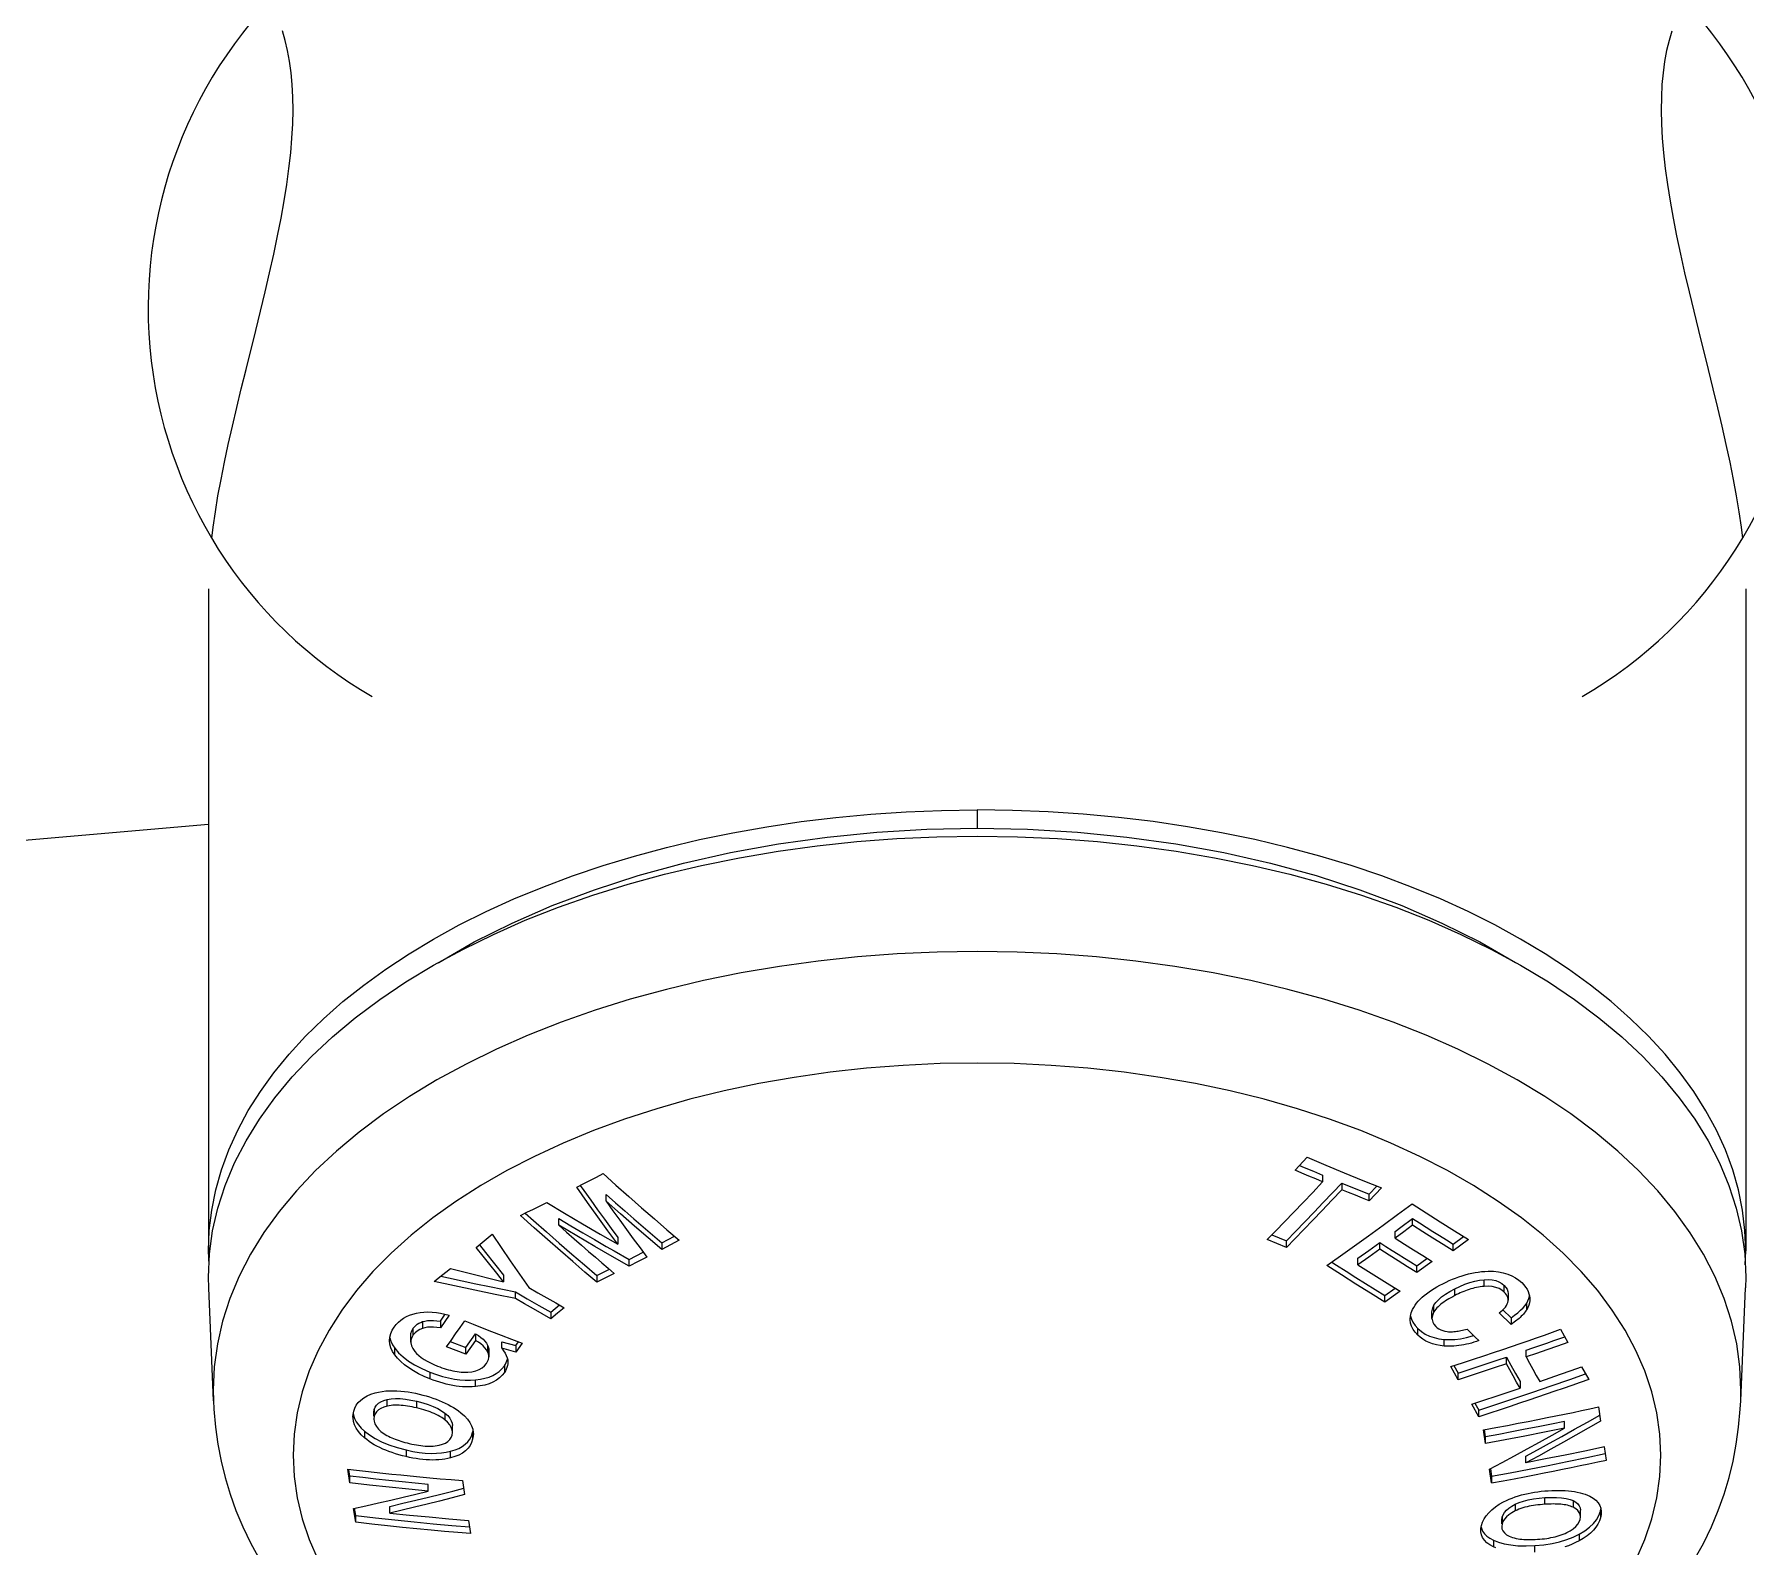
# Model space of a CAD drawing. Header units: centimetres. Extents: x 118932 to 154602, y -32682 to -23521.
# Drawn here: x 129672.69 to 129678.03, y -27642 to -27637.28 of the extents above; entities that cross this region are included whole.
import ezdxf

# ---------------------------------------------------------------- set-up
doc = ezdxf.new("R2010")
doc.units = ezdxf.units.CM
doc.header["$LTSCALE"] = 50
doc.header["$MEASUREMENT"] = 0
doc.layers.add('GEN_02_TF_Mobilya', color=7, linetype='Continuous', lineweight=5, true_color=0x745e3d)

# ---------------------------------------------------------------- blocks, each defined once
blk = doc.blocks.new('spor aletleri 3')
at = {"layer": 'GEN_02_TF_Mobilya'}
for p, q in [((-3.3395, -25.2875), (-3.3395, -27.3534)), ((-3.3395, -26.0228), (-4.0889, -26.0883)), ((0.4192, -27.2739), (0.4192, -27.253)), ((-1.9247, -27.3285), (-1.8848, -27.3078)), ((0.3168, -27.3485), (0.3168, -27.3277)), ((1.4574, -27.3969), (1.4592, -27.3534)), ((-2.1276, -27.4305), (-2.0881, -27.4111)), ((-2.5363, -27.6765), (-2.5363, -27.6557)), ((0.5611, -27.7557), (0.5611, -27.735)), ((0.6263, -27.8713), (0.6263, -27.8505))]:
    blk.add_line(p, q, dxfattribs=at)
at = {"layer": 'GEN_02_TF_Mobilya', "flags": 128}
for points in [[(-3.3292, -25.1295), (-3.325, -25.0948), (-3.318, -25.0471), (-3.3098, -24.9973), (-3.3003, -24.9457), (-3.2896, -24.8921), (-3.2778, -24.8368), (-3.2649, -24.78), (-3.2513, -24.7218), (-3.237, -24.6626), (-3.2222, -24.6027), (-3.192, -24.4814), (-3.1771, -24.4208), (-3.1626, -24.3606), (-3.1487, -24.3012), (-3.1357, -24.2429), (-3.1237, -24.1859), (-3.1128, -24.1305), (-3.1033, -24.0768), (-3.0951, -24.025), (-3.0883, -23.975), (-3.0829, -23.9269), (-3.079, -23.8806), (-3.0766, -23.8361), (-3.0756, -23.7935), (-3.0761, -23.7526), (-3.078, -23.7136), (-3.0814, -23.6764), (-3.0862, -23.6409), (-3.0923, -23.6074), (-3.0998, -23.5758), (-3.1087, -23.5462)], [(1.2284, -23.5463), (1.2196, -23.5759), (1.212, -23.6074), (1.2059, -23.641), (1.2011, -23.6764), (1.1977, -23.7136), (1.1958, -23.7527), (1.1953, -23.7935), (1.1963, -23.8362), (1.1987, -23.8807), (1.2026, -23.9269), (1.208, -23.9751), (1.2148, -24.025), (1.223, -24.0769), (1.2325, -24.1305), (1.2434, -24.186), (1.2554, -24.2429), (1.2684, -24.3013), (1.2823, -24.3607), (1.2968, -24.4208), (1.3117, -24.4815), (1.3419, -24.6028), (1.3567, -24.6627), (1.371, -24.7219), (1.3846, -24.7801), (1.3974, -24.8369), (1.4093, -24.8922), (1.42, -24.9458), (1.4295, -24.9974), (1.4377, -25.0472), (1.4447, -25.0949), (1.4489, -25.1295)], [(1.4592, -25.2876), (1.4592, -27.3534), (1.4566, -27.2899), (1.4489, -27.2264), (1.4362, -27.1633), (1.4183, -27.1005), (1.3954, -27.0383), (1.3676, -26.9768), (1.3348, -26.9161), (1.2971, -26.8563), (1.2547, -26.7975), (1.2076, -26.74), (1.1559, -26.6838), (1.0998, -26.6289), (1.0393, -26.5757), (0.9745, -26.5241), (0.9057, -26.4742), (0.833, -26.4263), (0.7564, -26.3803), (0.6762, -26.3364), (0.5927, -26.2947), (0.5058, -26.2552), (0.4158, -26.218), (0.3229, -26.1833), (0.2274, -26.1511), (0.1293, -26.1215), (0.029, -26.0945), (-0.0735, -26.0701), (-0.1777, -26.0485), (-0.2835, -26.0297), (-0.3908, -26.0138), (-0.4993, -26.0006), (-0.6087, -25.9904), (-0.7188, -25.9831), (-0.8292, -25.9787), (-0.9402, -25.9772)], [(-3.3378, -27.3969), (-3.3395, -27.3534), (-3.337, -27.2898), (-3.3293, -27.2264), (-3.3165, -27.1632), (-3.2987, -27.1005), (-3.2758, -27.0383), (-3.2479, -26.9768), (-3.2151, -26.916), (-3.1775, -26.8562), (-3.1351, -26.7975), (-3.088, -26.74), (-3.0363, -26.6837), (-2.9801, -26.6289), (-2.9196, -26.5756), (-2.8549, -26.524), (-2.7861, -26.4742), (-2.7133, -26.4262), (-2.6368, -26.3803), (-2.5566, -26.3363), (-2.473, -26.2946), (-2.3861, -26.2552), (-2.2961, -26.218), (-2.2032, -26.1833), (-2.1077, -26.1511), (-2.0097, -26.1215), (-1.9093, -26.0944), (-1.8069, -26.0701), (-1.7027, -26.0485), (-1.5968, -26.0297), (-1.4895, -26.0137), (-1.381, -26.0006), (-1.2716, -25.9904), (-1.1616, -25.9831), (-1.0511, -25.9787), (-0.9402, -25.9772), (-0.9402, -26.0345), (-0.7829, -26.0376), (-0.6271, -26.0468), (-0.4724, -26.0621), (-0.3198, -26.0834), (-0.1702, -26.1107), (-0.0241, -26.1437), (0.1177, -26.1824), (0.2545, -26.2265), (0.3858, -26.2759), (0.5109, -26.3304), (0.6293, -26.3895), (0.7403, -26.4532), (0.7419, -26.4543)], [(-3.3238, -27.8204), (-3.3238, -27.8213), (-3.3388, -27.4689), (-3.3395, -27.4353), (-3.3362, -27.3632), (-3.3264, -27.2914), (-3.31, -27.22), (-3.2871, -27.1491), (-3.2578, -27.0791), (-3.2221, -27.01), (-3.1802, -26.9421), (-3.1321, -26.8755), (-3.078, -26.8105), (-3.0181, -26.7472), (-2.9524, -26.6857), (-2.8813, -26.6264), (-2.8048, -26.5692), (-2.7232, -26.5144), (-2.6368, -26.4621), (-2.5457, -26.4126), (-2.4501, -26.3658), (-2.3505, -26.3219), (-2.2469, -26.2811), (-2.1398, -26.2434), (-2.0295, -26.2091), (-1.9161, -26.1781), (-1.8, -26.1505), (-1.6816, -26.1264), (-1.5612, -26.106), (-1.439, -26.0892), (-1.3155, -26.076), (-1.191, -26.0666), (-1.0659, -26.061), (-0.9402, -26.0591), (-0.8144, -26.061), (-0.6894, -26.0666), (-0.5648, -26.076), (-0.4413, -26.0892), (-0.3192, -26.106), (-0.1987, -26.1264), (-0.0803, -26.1505), (0.0357, -26.1781), (0.1491, -26.2091), (0.2595, -26.2435), (0.3666, -26.2811), (0.4701, -26.3219), (0.5698, -26.3658), (0.6653, -26.4126), (0.7564, -26.4622), (0.8429, -26.5144), (0.9245, -26.5692), (1.0009, -26.6264), (1.0721, -26.6858), (1.1377, -26.7472), (1.1977, -26.8105), (1.2517, -26.8756), (1.2998, -26.9421), (1.3417, -27.01), (1.3774, -27.0791), (1.4067, -27.1492), (1.4296, -27.22), (1.446, -27.2915), (1.4559, -27.3633), (1.4592, -27.4353), (1.4584, -27.4689)], [(-2.6223, -26.4543), (-2.6206, -26.4532), (-2.5096, -26.3895), (-2.3913, -26.3303), (-2.2662, -26.2759), (-2.1349, -26.2265), (-1.998, -26.1824), (-1.8562, -26.1437), (-1.7102, -26.1107), (-1.5605, -26.0834), (-1.408, -26.0621), (-1.2533, -26.0468), (-1.0974, -26.0376), (-0.9402, -26.0345)], [(1.4434, -27.8213), (1.4435, -27.8204), (1.4442, -27.787), (1.4409, -27.7154), (1.4311, -27.644), (1.4148, -27.5731), (1.3921, -27.5027), (1.3629, -27.433), (1.3275, -27.3644), (1.2858, -27.2969), (1.238, -27.2307), (1.1843, -27.1661), (1.1247, -27.1032), (1.0595, -27.0421), (0.9888, -26.9831), (0.9128, -26.9263), (0.8317, -26.8719), (0.7458, -26.8199), (0.6553, -26.7707), (0.5603, -26.7241), (0.4613, -26.6806), (0.3584, -26.64), (0.252, -26.6026), (0.1423, -26.5684), (0.0296, -26.5376), (-0.0857, -26.5102), (-0.2034, -26.4863), (-0.3231, -26.466), (-0.4444, -26.4492), (-0.5672, -26.4362), (-0.6909, -26.4268), (-0.8154, -26.4212), (-0.9402, -26.4194), (-1.065, -26.4212), (-1.1894, -26.4268), (-1.3132, -26.4362), (-1.4359, -26.4492), (-1.5573, -26.4659), (-1.677, -26.4863), (-1.7947, -26.5102), (-1.91, -26.5376), (-2.0227, -26.5684), (-2.1324, -26.6026), (-2.2388, -26.64), (-2.3417, -26.6805), (-2.4407, -26.7241), (-2.5356, -26.7706), (-2.6262, -26.8199), (-2.7121, -26.8718), (-2.7932, -26.9263), (-2.8692, -26.9831), (-2.9399, -27.0421), (-3.0051, -27.1031), (-3.0647, -27.1661), (-3.1184, -27.2307), (-3.1662, -27.2968), (-3.2078, -27.3643), (-3.2433, -27.433), (-3.2724, -27.5026), (-3.2952, -27.573), (-3.3115, -27.644), (-3.3213, -27.7154), (-3.3245, -27.7869), (-3.3238, -27.8204), (-3.3224, -27.8478), (-3.3174, -27.9035), (-3.31, -27.9572), (-3.3, -28.0096), (-3.2874, -28.0614), (-3.272, -28.1128), (-3.2537, -28.1639), (-3.2323, -28.2151), (-3.2074, -28.2666), (-3.1789, -28.3184)], [(1.2986, -28.3183), (1.3271, -28.2665), (1.352, -28.215), (1.3734, -28.1639), (1.3917, -28.1127), (1.4071, -28.0614), (1.4197, -28.0096), (1.4296, -27.9572), (1.437, -27.9035), (1.442, -27.8479), (1.4434, -27.8213), (1.4584, -27.469)], [(1.1164, -28.3192), (1.1443, -28.2549), (1.1661, -28.1898), (1.1817, -28.1241), (1.1911, -28.058), (1.1942, -27.9917), (1.1911, -27.9254), (1.1817, -27.8594), (1.1661, -27.7937), (1.1443, -27.7285), (1.1164, -27.6642), (1.0825, -27.6008), (1.0426, -27.5386), (0.997, -27.4777), (0.9456, -27.4183), (0.8887, -27.3605), (0.8265, -27.3047), (0.759, -27.2508), (0.6866, -27.1992), (0.6094, -27.1498), (0.5277, -27.1029), (0.4416, -27.0586), (0.3515, -27.0171), (0.2576, -26.9784), (0.1602, -26.9427), (0.0596, -26.9101), (-0.044, -26.8806), (-0.1501, -26.8544), (-0.2587, -26.8315), (-0.3692, -26.8121), (-0.4813, -26.7961), (-0.5949, -26.7836), (-0.7094, -26.7746), (-0.8246, -26.7692), (-0.9402, -26.7674), (-1.0557, -26.7692), (-1.171, -26.7746), (-1.2855, -26.7836), (-1.399, -26.7961), (-1.5112, -26.8121), (-1.6217, -26.8315), (-1.7302, -26.8544), (-1.8364, -26.8806), (-1.94, -26.91), (-2.0406, -26.9427), (-2.138, -26.9784), (-2.2319, -27.0171), (-2.322, -27.0586), (-2.408, -27.1029), (-2.4898, -27.1498), (-2.567, -27.1991), (-2.6394, -27.2508), (-2.7068, -27.3046), (-2.7691, -27.3605), (-2.826, -27.4182), (-2.8773, -27.4776), (-2.923, -27.5385), (-2.9629, -27.6008), (-2.9968, -27.6642), (-3.0247, -27.7285), (-3.0465, -27.7936), (-3.0621, -27.8593), (-3.0715, -27.9254), (-3.0746, -27.9917), (-3.0715, -28.058), (-3.0621, -28.124), (-3.0465, -28.1897), (-3.0247, -28.2549), (-2.9968, -28.3192)], [(0.0665, -27.0869), (0.0809, -27.093), (0.1096, -27.1052), (0.1384, -27.1172), (0.1384, -27.1381), (0.1168, -27.1291), (0.0953, -27.12), (0.0737, -27.1108), (0.0522, -27.1016), (0.0899, -27.0613)], [(0.0899, -27.0613), (0.1479, -27.0859), (0.2059, -27.1101), (0.2638, -27.1338), (0.3218, -27.1572), (0.2841, -27.1976), (0.2841, -27.1767)], [(-2.3658, -27.2431), (-2.3453, -27.2331), (-2.3248, -27.223), (-2.3043, -27.2128), (-2.2837, -27.2026), (-2.2279, -27.236), (-2.1723, -27.2689), (-2.117, -27.3012), (-2.0619, -27.333), (-2.0924, -27.2912), (-2.1239, -27.2477), (-2.1564, -27.2023), (-2.1899, -27.1551), (-2.1694, -27.1446), (-2.1489, -27.1339), (-2.1284, -27.1233), (-2.1079, -27.1125), (-2.0679, -27.1483), (-2.0278, -27.1837), (-1.9876, -27.219), (-1.9477, -27.2537), (-1.9084, -27.2875), (-1.8697, -27.3206), (-1.8972, -27.335), (-1.9247, -27.3493), (-1.9668, -27.3133), (-2.0097, -27.2763), (-2.0534, -27.2381), (-2.098, -27.1989), (-2.0769, -27.2284), (-2.0558, -27.2577), (-2.0346, -27.2868), (-2.0135, -27.3157), (-1.9924, -27.3445), (-1.9712, -27.3732)], [(0.0251, -27.3431), (-0.0047, -27.3308), (-0.0344, -27.3185), (-0.0077, -27.2911), (0.0198, -27.2627), (0.0481, -27.2333), (0.0773, -27.2028), (0.1074, -27.171), (0.1384, -27.1381)], [(-2.1791, -27.1495), (-2.1679, -27.1653), (-2.1462, -27.1958), (-2.1247, -27.2257), (-2.1035, -27.2551), (-2.0826, -27.2839), (-2.0619, -27.3122), (-2.0619, -27.333)], [(-2.098, -27.1989), (-2.098, -27.1781), (-2.0692, -27.2035), (-2.0403, -27.2288), (-2.0114, -27.254), (-1.9825, -27.279), (-1.9536, -27.3038), (-1.9247, -27.3285), (-1.9247, -27.3493)], [(-0.02, -27.3037), (0.0251, -27.3223), (0.0539, -27.2927), (0.0828, -27.2629), (0.1116, -27.2329), (0.1404, -27.2027), (0.1691, -27.1724), (0.1979, -27.1418), (0.1979, -27.1627)], [(0.2841, -27.1976), (0.2625, -27.1889), (0.241, -27.1802), (0.2194, -27.1715), (0.1979, -27.1627), (0.167, -27.1955), (0.1369, -27.2272), (0.1078, -27.2577), (0.0794, -27.2872), (0.0519, -27.3156), (0.0251, -27.3431), (0.0251, -27.3223)], [(0.1979, -27.1418), (0.2266, -27.1536), (0.2553, -27.1652), (0.2841, -27.1767), (0.3076, -27.1515)], [(-2.0262, -27.401), (-2.0795, -27.3708), (-2.1339, -27.3395), (-2.1894, -27.3072), (-2.246, -27.2739), (-2.2215, -27.2955), (-2.1978, -27.3163), (-2.1749, -27.3363), (-2.1528, -27.3554), (-2.1316, -27.3737), (-2.1112, -27.3913), (-2.0916, -27.4081), (-2.0727, -27.4242), (-2.1002, -27.4378), (-2.1276, -27.4512), (-2.1643, -27.4199), (-2.2021, -27.3873), (-2.2411, -27.3534), (-2.2814, -27.3181), (-2.323, -27.2813), (-2.3658, -27.2431)], [(-2.3507, -27.2357), (-2.3249, -27.2587), (-2.2845, -27.2945), (-2.2446, -27.3296), (-2.2052, -27.3639), (-2.1662, -27.3975), (-2.1276, -27.4305), (-2.1276, -27.4512)], [(0.333, -27.5135), (0.2876, -27.4855), (0.2423, -27.4572), (0.1969, -27.4284), (0.1515, -27.3993), (0.1942, -27.3691), (0.2377, -27.3382), (0.282, -27.3063), (0.327, -27.2737), (0.3721, -27.2406), (0.4176, -27.2069), (0.4615, -27.2351), (0.5055, -27.263), (0.5495, -27.2906), (0.5935, -27.3177), (0.5458, -27.353), (0.5458, -27.3322)], [(-2.246, -27.2739), (-2.246, -27.253), (-2.2082, -27.2753), (-2.1709, -27.2972), (-2.134, -27.3186), (-2.0976, -27.3396), (-2.0735, -27.3533), (-2.0262, -27.3803), (-1.9823, -27.3581)], [(0.5458, -27.353), (0.5141, -27.3335), (0.4825, -27.3138), (0.4509, -27.2939), (0.4192, -27.2739), (0.3919, -27.294), (0.3645, -27.3139), (0.3645, -27.2931), (0.3828, -27.2798), (0.4192, -27.253), (0.4403, -27.2664), (0.4614, -27.2797), (0.4825, -27.293), (0.5036, -27.3061), (0.5247, -27.3192), (0.5458, -27.3322), (0.5776, -27.3087)], [(-2.3814, -27.5023), (-2.4444, -27.4896), (-2.5076, -27.4765), (-2.5711, -27.4631), (-2.6348, -27.4492), (-2.622, -27.439), (-2.5838, -27.4084), (-2.5425, -27.419), (-2.5012, -27.4295), (-2.4599, -27.4399), (-2.4185, -27.4501), (-2.4398, -27.4234), (-2.461, -27.3966), (-2.4823, -27.3697), (-2.5035, -27.3426)], [(-2.5035, -27.3426), (-2.4789, -27.3222), (-2.4544, -27.3016), (-2.4259, -27.3432), (-2.3973, -27.3848), (-2.3684, -27.4264), (-2.3393, -27.4679), (-2.3109, -27.4843), (-2.2831, -27.5002), (-2.2557, -27.5158), (-2.2288, -27.531), (-2.2499, -27.5483), (-2.2709, -27.5654)], [(-2.4933, -27.3347), (-2.4745, -27.3587), (-2.4462, -27.3945), (-2.4185, -27.4293), (-2.4185, -27.4501)], [(0.4323, -27.4209), (0.4035, -27.403), (0.3746, -27.385), (0.3457, -27.3668), (0.3168, -27.3485), (0.2826, -27.373), (0.2486, -27.3973), (0.2486, -27.3765), (0.2827, -27.3522), (0.3168, -27.3277), (0.3361, -27.3399), (0.3553, -27.3521), (0.3746, -27.3642), (0.3939, -27.3762), (0.4131, -27.3882), (0.4323, -27.4001), (0.4641, -27.3771)], [(0.3645, -27.3139), (0.3934, -27.3323), (0.4223, -27.3504), (0.4511, -27.3685), (0.48, -27.3863), (0.4323, -27.4209), (0.4323, -27.4001)], [(-1.9712, -27.3732), (-1.9987, -27.3871), (-2.0262, -27.401), (-2.0262, -27.3803)], [(0.1669, -27.3884), (0.1817, -27.398), (0.212, -27.4173), (0.2423, -27.4364), (0.2725, -27.4554), (0.3028, -27.4742), (0.333, -27.4928), (0.3647, -27.4704)], [(0.2486, -27.3973), (0.2816, -27.4182), (0.3146, -27.439), (0.3477, -27.4595), (0.3807, -27.4799), (0.333, -27.5135), (0.333, -27.4928)], [(-2.6142, -27.4328), (-2.5906, -27.438), (-2.5472, -27.4473), (-2.5046, -27.4563), (-2.4627, -27.4651), (-2.4217, -27.4735), (-2.3814, -27.4815), (-2.3446, -27.5028), (-2.3078, -27.5238), (-2.2709, -27.5447), (-2.2438, -27.5225)], [(0.5176, -27.6507), (0.5052, -27.6493), (0.4933, -27.647), (0.4818, -27.6438), (0.4709, -27.6398), (0.4608, -27.635), (0.4515, -27.6294), (0.443, -27.6232), (0.4354, -27.6164), (0.4274, -27.6077), (0.421, -27.5986), (0.4161, -27.5889), (0.4129, -27.5788), (0.4117, -27.5684), (0.4117, -27.567), (0.4123, -27.5578), (0.4148, -27.5473), (0.4191, -27.5368), (0.4227, -27.5301), (0.4268, -27.5235), (0.4316, -27.517), (0.437, -27.5107), (0.4428, -27.5045), (0.4491, -27.4986), (0.4558, -27.4928), (0.4629, -27.4872), (0.4704, -27.4818), (0.4782, -27.4765), (0.4864, -27.4713), (0.4951, -27.4662), (0.5042, -27.4611), (0.5138, -27.4561), (0.5238, -27.4512), (0.5338, -27.4466), (0.5437, -27.4423), (0.5536, -27.4384), (0.5635, -27.4347), (0.5735, -27.4313), (0.5835, -27.4283), (0.5936, -27.4256), (0.6037, -27.4233), (0.614, -27.4213), (0.6242, -27.4196), (0.6345, -27.4184), (0.6447, -27.4176), (0.655, -27.4172), (0.6713, -27.4174), (0.6869, -27.419), (0.7019, -27.4218), (0.716, -27.4259), (0.729, -27.4312), (0.7406, -27.4375), (0.751, -27.4447), (0.7601, -27.4528), (0.7665, -27.4596), (0.772, -27.4665), (0.7764, -27.4735), (0.7799, -27.4805), (0.7825, -27.4875), (0.7841, -27.4944)], [(0.5507, -27.4932), (0.5507, -27.4724), (0.5668, -27.4647), (0.5827, -27.458), (0.5983, -27.4525), (0.6135, -27.4482), (0.6281, -27.4452), (0.6422, -27.4436)], [(0.7052, -27.4827), (0.6979, -27.4765), (0.6891, -27.4714), (0.6788, -27.4676), (0.6674, -27.465), (0.6552, -27.464), (0.6422, -27.4644), (0.6422, -27.4436), (0.6553, -27.4432), (0.6675, -27.4442), (0.6785, -27.4465), (0.6884, -27.4503), (0.6973, -27.4554), (0.7052, -27.4618), (0.7104, -27.4675), (0.7142, -27.4736), (0.7166, -27.4803), (0.7174, -27.4864), (0.7174, -27.5073)], [(-2.2709, -27.5447), (-2.2709, -27.5654), (-2.2976, -27.5503), (-2.3249, -27.5348), (-2.3528, -27.5188), (-2.3814, -27.5023), (-2.3814, -27.4815)], [(0.6422, -27.4644), (0.6362, -27.465), (0.6303, -27.4657), (0.6244, -27.4667), (0.6185, -27.4679), (0.6126, -27.4693), (0.6069, -27.4708), (0.6012, -27.4724), (0.5956, -27.4742), (0.59, -27.4761), (0.5845, -27.4782), (0.579, -27.4803), (0.5734, -27.4826), (0.5679, -27.485), (0.5622, -27.4876), (0.5565, -27.4903), (0.5507, -27.4932), (0.5443, -27.4966), (0.5382, -27.4999), (0.5324, -27.5032), (0.5269, -27.5065), (0.5217, -27.5099), (0.5166, -27.5133), (0.5118, -27.5167), (0.5073, -27.5203), (0.5029, -27.524), (0.4988, -27.5278), (0.495, -27.5317), (0.4916, -27.5357), (0.4885, -27.5398), (0.4858, -27.5439), (0.4819, -27.5521), (0.4799, -27.5602), (0.4797, -27.5643), (0.4799, -27.5682), (0.4819, -27.5758), (0.4858, -27.5829), (0.4915, -27.5894), (0.496, -27.5934), (0.5012, -27.5968), (0.5069, -27.5998), (0.5132, -27.6023), (0.5199, -27.6041), (0.527, -27.6054), (0.5312, -27.6058), (0.5354, -27.6061), (0.5398, -27.6061), (0.5441, -27.606), (0.5484, -27.6057), (0.5527, -27.6052), (0.557, -27.6047), (0.5613, -27.604), (0.5657, -27.6033), (0.5701, -27.6024), (0.5746, -27.6015), (0.5793, -27.6004), (0.5842, -27.5992), (0.5893, -27.5979), (0.6159, -27.6235)], [(0.4858, -27.5439), (0.4858, -27.5232), (0.4918, -27.5146), (0.4998, -27.506), (0.5099, -27.4974), (0.5219, -27.4889), (0.5354, -27.4806), (0.5507, -27.4724)], [(0.7266, -27.5622), (0.7266, -27.583), (0.6895, -27.5475), (0.6951, -27.5431), (0.7001, -27.5386), (0.7048, -27.534), (0.7088, -27.5292), (0.7122, -27.5243), (0.7148, -27.5193), (0.7165, -27.5143), (0.7173, -27.5093), (0.7174, -27.5073), (0.7172, -27.5043), (0.7163, -27.4995), (0.7144, -27.495), (0.7119, -27.4906), (0.7089, -27.4865), (0.7052, -27.4827), (0.7052, -27.4618)], [(0.701, -27.5377), (0.7266, -27.5622), (0.7376, -27.5545), (0.7475, -27.5469), (0.7563, -27.5392), (0.7639, -27.5316), (0.7702, -27.524), (0.7753, -27.5165), (0.779, -27.5095), (0.7818, -27.5024), (0.7837, -27.4953), (0.784, -27.4938), (0.7849, -27.5017), (0.785, -27.5043), (0.7848, -27.5089), (0.7837, -27.5162), (0.7818, -27.5234), (0.779, -27.5304), (0.7753, -27.5374), (0.7753, -27.5165)], [(-2.5064, -27.7773), (-2.5162, -27.778), (-2.5261, -27.7783), (-2.5362, -27.7782), (-2.5464, -27.7777), (-2.5566, -27.7767), (-2.5668, -27.7754), (-2.577, -27.7738), (-2.5871, -27.7718), (-2.5972, -27.7694), (-2.6073, -27.7668), (-2.6173, -27.7638), (-2.6275, -27.7606), (-2.6377, -27.757), (-2.648, -27.7531), (-2.6664, -27.7454), (-2.6836, -27.7372), (-2.6996, -27.7284), (-2.7144, -27.7191), (-2.7277, -27.7093), (-2.7394, -27.6992), (-2.7494, -27.6889), (-2.7577, -27.6785), (-2.7648, -27.6675), (-2.77, -27.6564), (-2.7732, -27.645), (-2.7744, -27.6331), (-2.7734, -27.6225), (-2.7706, -27.6117), (-2.766, -27.6013), (-2.7597, -27.5913), (-2.7534, -27.5832), (-2.7464, -27.576), (-2.7388, -27.5695), (-2.7305, -27.5638), (-2.7215, -27.5588), (-2.7118, -27.5545), (-2.7015, -27.5509), (-2.6905, -27.548), (-2.679, -27.5459), (-2.667, -27.5446), (-2.6544, -27.5442), (-2.6414, -27.5446), (-2.6282, -27.5458), (-2.6148, -27.5479), (-2.6014, -27.5507), (-2.5881, -27.5542), (-2.6156, -27.594)], [(-2.671, -27.5745), (-2.6638, -27.5726), (-2.6557, -27.5714), (-2.6467, -27.5709), (-2.6369, -27.571), (-2.6266, -27.5718), (-2.6156, -27.5731), (-2.6003, -27.551)], [(0.4127, -27.5573), (0.4155, -27.567), (0.4202, -27.5766), (0.4268, -27.5861), (0.4354, -27.5956)], [(0.4796, -27.5643), (0.4796, -27.5436), (0.4799, -27.5396), (0.4819, -27.5315), (0.4858, -27.5232)], [(0.7753, -27.5374), (0.773, -27.5409), (0.7706, -27.5444), (0.7678, -27.5479), (0.7649, -27.5513), (0.7618, -27.5546), (0.7586, -27.5579), (0.7552, -27.5611), (0.7516, -27.5642), (0.7479, -27.5673), (0.7441, -27.5704), (0.74, -27.5735), (0.7358, -27.5766), (0.7313, -27.5798), (0.7266, -27.583)], [(-2.7079, -27.6381), (-2.7079, -27.6173), (-2.7074, -27.6119), (-2.7049, -27.6034), (-2.7001, -27.595)], [(-2.6156, -27.5731), (-2.6156, -27.594), (-2.6266, -27.5926), (-2.6369, -27.5919), (-2.6467, -27.5917), (-2.6557, -27.5922), (-2.6638, -27.5935), (-2.671, -27.5954), (-2.68, -27.5991), (-2.6879, -27.6038), (-2.6946, -27.6094), (-2.7001, -27.6159), (-2.7048, -27.6237), (-2.7073, -27.632), (-2.7078, -27.6381), (-2.7077, -27.6408), (-2.7059, -27.6497), (-2.7018, -27.6586), (-2.6955, -27.6675), (-2.6897, -27.6739), (-2.6829, -27.6802), (-2.6752, -27.6864), (-2.6665, -27.6924), (-2.6571, -27.698), (-2.6469, -27.7034), (-2.636, -27.7085), (-2.6245, -27.7133), (-2.6175, -27.716), (-2.6106, -27.7184), (-2.6038, -27.7207), (-2.5971, -27.7228), (-2.5904, -27.7246), (-2.5837, -27.7263), (-2.577, -27.7278), (-2.5703, -27.7291), (-2.5636, -27.7302), (-2.5569, -27.7311), (-2.5502, -27.7317), (-2.5436, -27.7321), (-2.537, -27.7322), (-2.5304, -27.732), (-2.5172, -27.7307), (-2.5053, -27.7281), (-2.4946, -27.724), (-2.4853, -27.7187), (-2.4777, -27.7125), (-2.4717, -27.7053), (-2.4681, -27.6992), (-2.4656, -27.6931), (-2.4645, -27.6869), (-2.4643, -27.6841), (-2.4645, -27.6808), (-2.4658, -27.6746), (-2.4684, -27.6683)], [(-2.7001, -27.6159), (-2.7001, -27.595), (-2.6965, -27.5905), (-2.6923, -27.5864), (-2.6877, -27.5828), (-2.6826, -27.5796), (-2.677, -27.5769), (-2.671, -27.5745), (-2.671, -27.5954)], [(-2.5846, -27.6368), (-2.5363, -27.6557), (-2.5058, -27.6122), (-2.5058, -27.633), (-2.5363, -27.6765), (-2.5961, -27.6531), (-2.582, -27.6331), (-2.5679, -27.613), (-2.5538, -27.5927), (-2.5397, -27.5724)], [(-2.5397, -27.5724), (-2.5131, -27.5829), (-2.4852, -27.5937), (-2.4563, -27.6049), (-2.426, -27.6166), (-2.394, -27.6287), (-2.3605, -27.6414), (-2.3798, -27.6694)], [(-2.5058, -27.6122), (-2.4968, -27.6179), (-2.4889, -27.6237), (-2.4822, -27.6295), (-2.4766, -27.6355), (-2.472, -27.6414), (-2.4684, -27.6475), (-2.4659, -27.6536), (-2.4646, -27.6597), (-2.4643, -27.6634), (-2.4643, -27.6841)], [(0.4354, -27.6164), (0.4354, -27.5956), (0.4467, -27.6052), (0.4589, -27.6132), (0.472, -27.6196), (0.4861, -27.6244), (0.5013, -27.6279), (0.5176, -27.6299), (0.534, -27.6306), (0.5511, -27.63), (0.5688, -27.6279), (0.5872, -27.6244), (0.6064, -27.6193), (0.6102, -27.618)], [(0.7118, -27.7058), (0.6739, -27.7186), (0.6361, -27.7311), (0.5985, -27.7435), (0.5611, -27.7557), (0.5387, -27.715), (0.575, -27.7032), (0.6093, -27.6919), (0.6415, -27.6812), (0.6719, -27.671), (0.7006, -27.6613), (0.7281, -27.6519), (0.7546, -27.6429), (0.7803, -27.634), (0.8057, -27.6251), (0.8308, -27.6163), (0.856, -27.6074), (0.8813, -27.5985), (0.9037, -27.6391), (0.8711, -27.6507), (0.8385, -27.6622), (0.8059, -27.6736), (0.7732, -27.6848), (0.7839, -27.704), (0.7946, -27.7231), (0.8053, -27.7421), (0.816, -27.761), (0.8486, -27.7498), (0.8812, -27.7384), (0.9138, -27.7269), (0.9465, -27.7153), (0.9689, -27.7547), (0.9424, -27.7641), (0.9159, -27.7734), (0.8896, -27.7827), (0.8631, -27.7919), (0.8365, -27.801), (0.8095, -27.8103), (0.7818, -27.8197), (0.7533, -27.8293), (0.7237, -27.8392), (0.6928, -27.8495), (0.6603, -27.8602), (0.6263, -27.8713), (0.6038, -27.8319)], [(-2.7731, -27.6249), (-2.7699, -27.6357), (-2.7648, -27.6466), (-2.7577, -27.6577)], [(-2.7577, -27.6785), (-2.7577, -27.6577), (-2.7463, -27.6715), (-2.7322, -27.6847), (-2.7155, -27.6975), (-2.696, -27.7096), (-2.6735, -27.7212), (-2.648, -27.7323), (-2.648, -27.7531)], [(-2.4684, -27.6475), (-2.4684, -27.6683), (-2.4721, -27.6621), (-2.4768, -27.656), (-2.4825, -27.65), (-2.4892, -27.6442), (-2.497, -27.6385), (-2.5058, -27.633)], [(-2.4241, -27.6578), (-2.4241, -27.6371), (-2.3798, -27.6487), (-2.3718, -27.6371)], [(-2.3798, -27.6487), (-2.3798, -27.6694), (-2.4241, -27.6578), (-2.4185, -27.6656), (-2.4137, -27.6731), (-2.4099, -27.6804), (-2.4071, -27.6874), (-2.4055, -27.6941), (-2.4049, -27.7003), (-2.4053, -27.7062), (-2.4062, -27.7119), (-2.4078, -27.7176), (-2.41, -27.7231), (-2.4127, -27.7284), (-2.4159, -27.7335)], [(0.6159, -27.6235), (0.6263, -27.6334), (0.6185, -27.6362), (0.6106, -27.6388), (0.6027, -27.6412), (0.5949, -27.6433), (0.587, -27.6452), (0.5792, -27.6469), (0.5714, -27.6483), (0.5636, -27.6494), (0.5558, -27.6503), (0.548, -27.6509), (0.5403, -27.6513), (0.5326, -27.6514), (0.5251, -27.6512), (0.5176, -27.6507), (0.5176, -27.6299)], [(0.7732, -27.6848), (0.7732, -27.664), (0.795, -27.6565), (0.8168, -27.6489), (0.8385, -27.6413), (0.8603, -27.6337), (0.8941, -27.6217)], [(-2.4159, -27.7127), (-2.4159, -27.7335), (-2.4227, -27.742), (-2.4309, -27.7498), (-2.4405, -27.7568), (-2.4515, -27.7631), (-2.4638, -27.7682), (-2.4772, -27.7723), (-2.4913, -27.7753), (-2.5064, -27.7773), (-2.5064, -27.7565), (-2.4907, -27.7544), (-2.4765, -27.7514), (-2.4636, -27.7475), (-2.452, -27.7426), (-2.4414, -27.7368), (-2.4319, -27.7299), (-2.4235, -27.7219), (-2.4159, -27.7127), (-2.4126, -27.7075), (-2.4099, -27.7022), (-2.4078, -27.6968), (-2.4063, -27.6913), (-2.4062, -27.6911)], [(0.5483, -27.7119), (0.5611, -27.735), (0.5863, -27.7268), (0.6114, -27.7185), (0.6365, -27.7102), (0.6616, -27.7019), (0.6867, -27.6935), (0.7118, -27.685), (0.7261, -27.7106), (0.7403, -27.736), (0.7546, -27.7612), (0.7546, -27.782)], [(0.6038, -27.8319), (0.6419, -27.8195), (0.6797, -27.807), (0.7173, -27.7945), (0.7546, -27.782), (0.7439, -27.7631), (0.7332, -27.7441), (0.7225, -27.725), (0.7118, -27.7058), (0.7118, -27.685)], [(-2.648, -27.7323), (-2.628, -27.7396), (-2.6087, -27.7456), (-2.59, -27.7503), (-2.5719, -27.7539), (-2.5545, -27.7562), (-2.5378, -27.7574), (-2.5217, -27.7575), (-2.5064, -27.7565)], [(0.6138, -27.8286), (0.6263, -27.8505), (0.6818, -27.8324), (0.7379, -27.8137), (0.7947, -27.7945), (0.8521, -27.7748), (0.9102, -27.7546), (0.959, -27.7373)], [(-2.5835, -28), (-2.5922, -28.002), (-2.6012, -28.0036), (-2.6105, -28.0049), (-2.6201, -28.0058), (-2.6299, -28.0063), (-2.6398, -28.0064), (-2.6498, -28.0062), (-2.6599, -28.0056), (-2.67, -28.0047), (-2.6803, -28.0035), (-2.6907, -28.002), (-2.7012, -28.0002), (-2.712, -27.9981), (-2.7228, -27.9956), (-2.7341, -27.9929), (-2.7451, -27.9899), (-2.7558, -27.9867), (-2.7662, -27.9834), (-2.7762, -27.9798), (-2.786, -27.976), (-2.7955, -27.972), (-2.8047, -27.9677), (-2.8136, -27.9632), (-2.8222, -27.9585), (-2.8304, -27.9535), (-2.8382, -27.9482), (-2.8456, -27.9428), (-2.8525, -27.9371), (-2.8628, -27.9275), (-2.8715, -27.9175), (-2.8785, -27.9071), (-2.8837, -27.8964), (-2.8869, -27.8857), (-2.8883, -27.8751), (-2.8884, -27.872), (-2.888, -27.8646), (-2.8861, -27.8543), (-2.8829, -27.8447), (-2.8782, -27.8356), (-2.8719, -27.827), (-2.8642, -27.8192), (-2.8549, -27.8122), (-2.8442, -27.8061), (-2.8323, -27.801), (-2.8194, -27.7968), (-2.8085, -27.7942), (-2.7973, -27.7922), (-2.7859, -27.7909), (-2.7743, -27.7902), (-2.7627, -27.79), (-2.7511, -27.7903), (-2.7395, -27.7911), (-2.7278, -27.7924), (-2.7162, -27.794), (-2.7046, -27.796), (-2.693, -27.7982), (-2.6814, -27.8008), (-2.6704, -27.8035), (-2.6596, -27.8065), (-2.6491, -27.8096), (-2.6388, -27.813), (-2.6288, -27.8165), (-2.619, -27.8203), (-2.6095, -27.8244), (-2.6003, -27.8286), (-2.5914, -27.8331), (-2.5828, -27.8378), (-2.5745, -27.8427), (-2.5666, -27.8479), (-2.559, -27.8532), (-2.5518, -27.8587), (-2.5407, -27.8684), (-2.5314, -27.8784), (-2.5238, -27.8888), (-2.5181, -27.8995), (-2.5145, -27.9103), (-2.5128, -27.9209), (-2.5126, -27.9249), (-2.5129, -27.9313), (-2.5148, -27.9414)], [(-2.8222, -27.8491), (-2.8233, -27.8699), (-2.8233, -27.8579), (-2.8222, -27.8491), (-2.8193, -27.8415), (-2.8148, -27.8349), (-2.8089, -27.8292), (-2.8013, -27.8244), (-2.7921, -27.8205), (-2.7813, -27.8174)], [(-2.7813, -27.8382), (-2.7813, -27.8174), (-2.7692, -27.8153), (-2.7557, -27.8145), (-2.7408, -27.8149), (-2.7246, -27.8165), (-2.7076, -27.8192), (-2.6895, -27.823), (-2.6708, -27.8279), (-2.6536, -27.8333), (-2.6379, -27.8393), (-2.6239, -27.8458), (-2.6118, -27.8528), (-2.6015, -27.8601), (-2.5928, -27.8679), (-2.5861, -27.8757), (-2.5814, -27.8836), (-2.5787, -27.8915), (-2.5778, -27.899)], [(-2.6015, -27.8601), (-2.6015, -27.8809), (-2.6064, -27.8772), (-2.6115, -27.8737), (-2.617, -27.8704), (-2.6228, -27.8672), (-2.6287, -27.8642), (-2.6347, -27.8614), (-2.641, -27.8588), (-2.6473, -27.8564), (-2.6538, -27.854), (-2.6605, -27.8518), (-2.6673, -27.8497), (-2.6744, -27.8477), (-2.6818, -27.8457), (-2.6895, -27.8439), (-2.6895, -27.823)], [(-2.8874, -27.8612), (-2.8866, -27.8663), (-2.8832, -27.8767), (-2.8782, -27.8868), (-2.8714, -27.8967), (-2.8629, -27.9065), (-2.8525, -27.9162), (-2.8525, -27.9371)], [(-2.6895, -27.8439), (-2.6969, -27.8422), (-2.7041, -27.8407), (-2.7112, -27.8394), (-2.7181, -27.8382), (-2.7248, -27.8373), (-2.7315, -27.8365), (-2.738, -27.8359), (-2.7445, -27.8355), (-2.751, -27.8354), (-2.7573, -27.8354), (-2.7636, -27.8357), (-2.7697, -27.8363), (-2.7756, -27.8371), (-2.7813, -27.8382), (-2.7919, -27.8412), (-2.8011, -27.8451), (-2.8089, -27.8501), (-2.8151, -27.856), (-2.8195, -27.8626), (-2.8222, -27.8699), (-2.8234, -27.8777), (-2.8234, -27.8788), (-2.8226, -27.8856), (-2.8199, -27.8938), (-2.8154, -27.9018), (-2.8091, -27.9096), (-2.8011, -27.9172), (-2.797, -27.9205), (-2.7926, -27.9237), (-2.7879, -27.9267), (-2.783, -27.9296), (-2.7779, -27.9324), (-2.7726, -27.9349), (-2.7672, -27.9374), (-2.7618, -27.9397), (-2.7562, -27.9418), (-2.7505, -27.9439), (-2.7447, -27.9459), (-2.7387, -27.9478), (-2.7325, -27.9496), (-2.7261, -27.9514), (-2.7195, -27.9531), (-2.7126, -27.9548), (-2.7051, -27.9564), (-2.6977, -27.958), (-2.6906, -27.9593), (-2.6837, -27.9604), (-2.6769, -27.9614), (-2.6702, -27.9622), (-2.6635, -27.9628), (-2.6569, -27.9631), (-2.6504, -27.9633), (-2.644, -27.9633), (-2.6376, -27.963), (-2.6315, -27.9624), (-2.6255, -27.9615), (-2.6197, -27.9604), (-2.6091, -27.9574), (-2.5999, -27.9534), (-2.5922, -27.9484), (-2.586, -27.9425), (-2.5816, -27.936), (-2.579, -27.9287), (-2.5778, -27.9207), (-2.5777, -27.9198), (-2.5778, -27.899)], [(-2.5777, -27.9198), (-2.5786, -27.9127), (-2.5815, -27.9044), (-2.5863, -27.8963), (-2.5929, -27.8885), (-2.6015, -27.8809)], [(0.6472, -27.9546), (0.6409, -27.9121), (0.6791, -27.905), (0.7151, -27.8982), (0.7487, -27.8918), (0.7804, -27.8857), (0.8104, -27.8798), (0.839, -27.8741), (0.8666, -27.8685), (0.8935, -27.8631), (0.92, -27.8576), (0.9464, -27.8521), (0.9729, -27.8465), (0.9994, -27.8409), (1.006, -27.8854), (0.9674, -27.9074), (0.9286, -27.9292), (0.8898, -27.9509), (0.8509, -27.9725), (0.8119, -27.9939), (0.7728, -28.0151)], [(0.6659, -28.0776), (0.6594, -28.0352), (0.6986, -28.0141), (0.7377, -27.993), (0.7768, -27.9717), (0.8158, -27.9502), (0.8546, -27.9286), (0.8933, -27.9069), (0.8933, -27.8861), (0.8524, -27.8944), (0.8114, -27.9026), (0.7704, -27.9106), (0.7293, -27.9185), (0.6883, -27.9263), (0.6472, -27.9339)], [(0.6623, -28.0336), (0.6659, -28.0569), (0.6659, -28.0776), (0.7018, -28.071), (0.736, -28.0646), (0.7685, -28.0584), (0.7996, -28.0524), (0.8295, -28.0465), (0.8584, -28.0408), (0.8866, -28.0351), (0.9144, -28.0295), (0.9419, -28.0238), (0.9693, -28.0181), (0.9969, -28.0123), (1.0245, -28.0065), (1.0181, -27.9652), (0.9565, -27.9783), (0.8951, -27.9909), (0.8339, -28.0032), (0.7728, -28.0151), (0.7728, -27.9944), (0.8095, -27.9744), (0.847, -27.9538), (0.8855, -27.9325), (0.9248, -27.9105), (0.965, -27.8879), (1.0032, -27.8661)], [(-2.8525, -27.9162), (-2.8371, -27.9282), (-2.8192, -27.9393), (-2.7989, -27.9496), (-2.7761, -27.959), (-2.7507, -27.9674), (-2.7228, -27.9748), (-2.7228, -27.9956)], [(-2.7228, -27.9748), (-2.7017, -27.9793), (-2.6817, -27.9826), (-2.6627, -27.9846), (-2.6448, -27.9856), (-2.628, -27.9855), (-2.6122, -27.9843), (-2.5973, -27.9822), (-2.5835, -27.9792), (-2.5698, -27.975), (-2.5576, -27.97), (-2.5471, -27.9642), (-2.5379, -27.9574), (-2.5301, -27.9498), (-2.5236, -27.9412), (-2.5186, -27.9315), (-2.5148, -27.9207), (-2.5137, -27.9149)], [(-2.5148, -27.9207), (-2.5148, -27.9414), (-2.5181, -27.9514), (-2.5229, -27.9608), (-2.5293, -27.9695), (-2.5372, -27.9776), (-2.5468, -27.9847), (-2.5579, -27.9909), (-2.5701, -27.9959), (-2.5835, -28), (-2.5835, -27.9792)], [(0.8933, -27.9069), (0.8312, -27.9195), (0.7695, -27.9316), (0.7082, -27.9433), (0.6472, -27.9546), (0.6472, -27.9339), (0.6439, -27.9115)], [(0.6659, -28.0569), (0.724, -28.0461), (0.7827, -28.0349), (0.8421, -28.0232), (0.9022, -28.0112), (0.963, -27.9986), (1.0202, -27.9865)], [(-2.8985, -28.0777), (-2.9049, -28.0351), (-2.8772, -28.0383), (-2.8497, -28.0413), (-2.8223, -28.0443), (-2.7948, -28.0472), (-2.767, -28.0501), (-2.7388, -28.053), (-2.7099, -28.0558), (-2.68, -28.0587), (-2.6489, -28.0616), (-2.6164, -28.0646), (-2.5822, -28.0676), (-2.5463, -28.0706), (-2.5398, -28.1145), (-2.579, -28.1246), (-2.6181, -28.1345), (-2.6572, -28.1441), (-2.6962, -28.1536), (-2.735, -28.1628), (-2.7737, -28.1718), (-2.7737, -28.151), (-2.7324, -28.1414), (-2.692, -28.1318), (-2.6526, -28.1222), (-2.6141, -28.1127), (-2.5765, -28.1032), (-2.5428, -28.0945)], [(-2.8798, -28.2007), (-2.8864, -28.1576), (-2.8478, -28.149), (-2.809, -28.1403), (-2.7702, -28.1313), (-2.7313, -28.1222), (-2.6923, -28.1128), (-2.6532, -28.1032), (-2.6532, -28.0824), (-2.6941, -28.0785), (-2.7351, -28.0744), (-2.776, -28.0703), (-2.8169, -28.0659), (-2.8577, -28.0614), (-2.8985, -28.0568), (-2.9017, -28.0355)], [(-2.6532, -28.1032), (-2.7143, -28.0973), (-2.7755, -28.0911), (-2.8369, -28.0846), (-2.8985, -28.0777), (-2.8985, -28.0568)], [(0.6786, -28.2802), (0.6714, -28.277), (0.6603, -28.2712), (0.651, -28.2645), (0.6434, -28.2569), (0.6377, -28.2486), (0.6341, -28.2396), (0.6324, -28.2302), (0.6322, -28.2265), (0.6325, -28.2206), (0.6344, -28.2106), (0.6377, -28.2004), (0.6425, -28.1904), (0.6489, -28.1805), (0.6568, -28.1708), (0.6665, -28.1615), (0.6775, -28.1527), (0.6897, -28.1446), (0.7031, -28.1371), (0.7118, -28.1328), (0.7208, -28.1288), (0.7302, -28.125), (0.7397, -28.1215), (0.7495, -28.1183), (0.7594, -28.1154), (0.7694, -28.1129), (0.7795, -28.1106), (0.7896, -28.1086), (0.7999, -28.1068), (0.8103, -28.1053), (0.8208, -28.1041), (0.8316, -28.103), (0.8425, -28.1022), (0.8537, -28.1016), (0.8647, -28.1012), (0.8754, -28.1011), (0.8858, -28.1013), (0.8958, -28.1017), (0.9056, -28.1024), (0.9151, -28.1034), (0.9243, -28.1048), (0.9332, -28.1064), (0.9418, -28.1083), (0.95, -28.1106), (0.9578, -28.1132), (0.9652, -28.1161), (0.9722, -28.1194), (0.9824, -28.1253), (0.9911, -28.1321), (0.9981, -28.1398), (1.0033, -28.1481), (1.0065, -28.1571), (1.0079, -28.1666), (1.008, -28.1694), (1.0077, -28.1764), (1.0057, -28.1865)], [(0.6986, -28.1852), (0.6974, -28.206), (0.6975, -28.1937), (0.6986, -28.1852), (0.7015, -28.1774), (0.7059, -28.17), (0.7118, -28.1631), (0.7193, -28.1566), (0.7285, -28.1504), (0.7393, -28.1445), (0.7393, -28.1652)], [(0.8322, -28.1446), (0.8247, -28.1451), (0.8174, -28.1458), (0.8102, -28.1465), (0.8033, -28.1474), (0.7965, -28.1484), (0.7898, -28.1496), (0.7831, -28.1509), (0.7765, -28.1523), (0.77, -28.154), (0.7636, -28.1558), (0.7573, -28.1579), (0.7511, -28.1601), (0.7451, -28.1626), (0.7393, -28.1652), (0.7287, -28.171), (0.7196, -28.1772), (0.7118, -28.184), (0.7056, -28.1912), (0.7012, -28.1985), (0.6986, -28.206), (0.6974, -28.2137), (0.6974, -28.2145), (0.6982, -28.2209), (0.7011, -28.2278), (0.7059, -28.234), (0.7126, -28.2394), (0.7211, -28.2441), (0.726, -28.2462), (0.7312, -28.248), (0.7366, -28.2495), (0.7424, -28.2509), (0.7483, -28.252), (0.7544, -28.2529), (0.7606, -28.2536), (0.7669, -28.2541), (0.7734, -28.2545), (0.7801, -28.2547), (0.7869, -28.2547), (0.794, -28.2546), (0.8014, -28.2543), (0.8091, -28.2539), (0.8165, -28.2533), (0.8238, -28.2527), (0.8308, -28.2519), (0.8377, -28.251), (0.8444, -28.2499), (0.8511, -28.2487), (0.8577, -28.2474), (0.8642, -28.2459), (0.8706, -28.2442), (0.8769, -28.2423), (0.8832, -28.2403), (0.8893, -28.238), (0.8952, -28.2355), (0.9009, -28.2328), (0.9115, -28.227), (0.9207, -28.2207), (0.9285, -28.2138), (0.9347, -28.2066), (0.9391, -28.1993), (0.9418, -28.1917), (0.943, -28.1842), (0.943, -28.1832), (0.9429, -28.1624)], [(0.7393, -28.1445), (0.7514, -28.1392), (0.765, -28.1346), (0.7801, -28.1308), (0.7965, -28.1276), (0.8138, -28.1253), (0.8322, -28.1238)], [(0.9207, -28.1332), (0.9207, -28.154), (0.9166, -28.1521), (0.9122, -28.1505), (0.9075, -28.149), (0.9026, -28.1478), (0.8975, -28.1467), (0.8922, -28.1458), (0.8869, -28.1451), (0.8814, -28.1446), (0.8758, -28.1441), (0.8701, -28.1439), (0.8643, -28.1437), (0.8583, -28.1436), (0.8521, -28.1437), (0.8457, -28.1439), (0.8391, -28.1442), (0.8322, -28.1446), (0.8322, -28.1238), (0.8511, -28.1229), (0.8685, -28.123), (0.8844, -28.124), (0.8986, -28.1261), (0.9107, -28.1291), (0.9207, -28.1332), (0.9289, -28.1381), (0.9352, -28.1435), (0.9396, -28.1494), (0.9422, -28.1559), (0.9429, -28.1624)], [(0.943, -28.1832), (0.9423, -28.177), (0.9396, -28.1703), (0.935, -28.1641), (0.9288, -28.1587), (0.9207, -28.154)], [(-2.7737, -28.1718), (-2.7122, -28.1781), (-2.6507, -28.1841), (-2.5891, -28.1897), (-2.5276, -28.195), (-2.5212, -28.2362), (-2.561, -28.2329), (-2.6022, -28.2292), (-2.6447, -28.2253), (-2.6886, -28.2211), (-2.7339, -28.2165), (-2.7809, -28.2116), (-2.8295, -28.2064), (-2.8798, -28.2007), (-2.8798, -28.1799), (-2.8833, -28.1569)], [(-2.8798, -28.1799), (-2.8184, -28.1867), (-2.7576, -28.1933), (-2.6975, -28.1994), (-2.6381, -28.2051), (-2.5794, -28.2105), (-2.5245, -28.2152)], [(0.939, -28.2379), (0.939, -28.2587), (0.9281, -28.2643), (0.917, -28.2693), (0.9055, -28.2738), (0.894, -28.2778)], [(0.801, -28.2945), (0.801, -28.2737), (0.8286, -28.271), (0.8544, -28.267), (0.8782, -28.2616), (0.9002, -28.2549), (0.9205, -28.247), (0.939, -28.2379), (0.9564, -28.2274), (0.9712, -28.2163), (0.9834, -28.2048), (0.9932, -28.1926), (1.0006, -28.1795), (1.0057, -28.1656), (1.0068, -28.1592)], [(1.0057, -28.1656), (1.0057, -28.1865), (1.0025, -28.1963), (0.9978, -28.2061), (0.9916, -28.2157), (0.9838, -28.2252), (0.9745, -28.2343), (0.9638, -28.243), (0.952, -28.2512), (0.939, -28.2587)], [(0.6335, -28.2155), (0.6342, -28.2194), (0.6379, -28.2283), (0.6437, -28.2365), (0.6513, -28.244), (0.6605, -28.2505), (0.6714, -28.2563), (0.6714, -28.277)], [(0.6714, -28.2563), (0.6874, -28.2627), (0.7054, -28.2678), (0.7256, -28.2716), (0.7481, -28.2739), (0.7732, -28.2746), (0.801, -28.2737)]]:
    blk.add_lwpolyline(points, dxfattribs=at)
at = {"layer": 'GEN_02_TF_Mobilya'}
for centre, start, end in [((-2.1281, -24.4115), 130.0283, 239.9704), ((0.2478, -24.4115), 300.0283, 49.9704)]:
    blk.add_arc(centre, 1.3996, start, end, dxfattribs=at)
blk = doc.blocks.new('c blok level -1 tefriş')
blk.add_blockref('spor aletleri 3', (89.9242, 927.0736, -0.0031))

msp = doc.modelspace()

# ---------------------------------------------------------------- block references
msp.add_blockref('c blok level -1 tefriş', (129586.6513, -28540.795, 0.0031))

doc.saveas('drawing.dxf')
